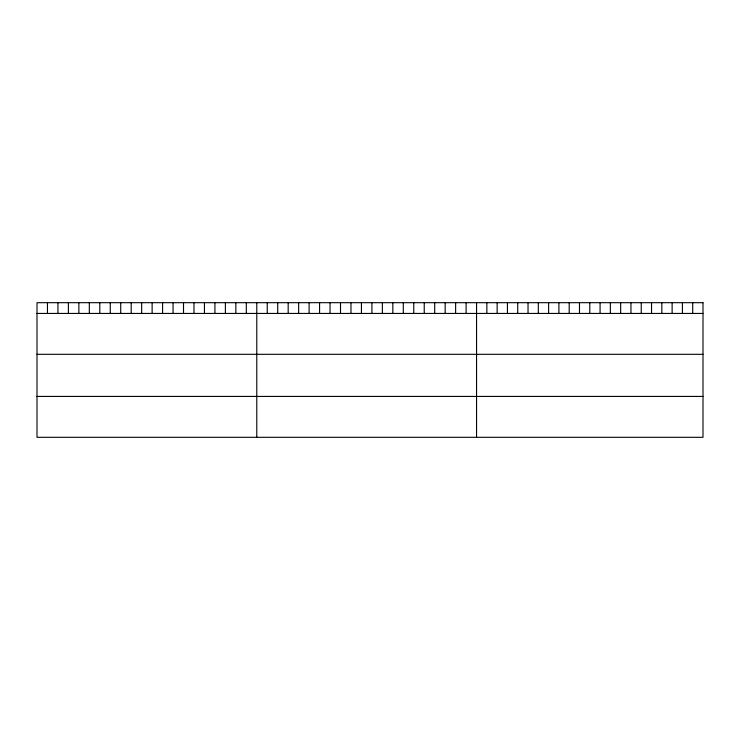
<?xml version="1.0" encoding="UTF-8"?>
<svg xmlns="http://www.w3.org/2000/svg" width="740" height="740" viewBox="0 0 740 740"><rect width="100%" height="100%" fill="white"/><g stroke="black" fill="none" stroke-linecap="round" stroke-linejoin="round"><path stroke-width="1.11" d="M37 313.436L703 313.436M37 354.312L703 354.312M37 396.427L703 396.427M692.705 302.688L692.705 313.436M682.419 302.688L682.419 313.436M672.124 302.688L672.124 313.436M661.828 302.688L661.828 313.436M651.533 302.688L651.533 313.436M641.247 302.688L641.247 313.436M630.952 302.688L630.952 313.436M620.657 302.688L620.657 313.436M610.361 302.688L610.361 313.436M600.075 302.688L600.075 313.436M589.78 302.688L589.78 313.436M579.485 302.688L579.485 313.436M569.199 302.688L569.199 313.436M558.904 302.688L558.904 313.436M548.608 302.688L548.608 313.436M538.313 302.688L538.313 313.436M528.027 302.688L528.027 313.436M517.732 302.688L517.732 313.436M507.437 302.688L507.437 313.436M497.141 302.688L497.141 313.436M486.855 302.688L486.855 313.436M476.56 302.688L476.56 437.312M466.098 302.688L466.098 313.436M455.627 302.688L455.627 313.436M445.166 302.688L445.166 313.436M434.695 302.688L434.695 313.436M424.233 302.688L424.233 313.436M413.762 302.688L413.762 313.436M403.3 302.688L403.3 313.436M392.838 302.688L392.838 313.436M382.367 302.688L382.367 313.436M371.906 302.688L371.906 313.436M361.435 302.688L361.435 313.436M350.973 302.688L350.973 313.436M340.502 302.688L340.502 313.436M330.04 302.688L330.04 313.436M319.578 302.688L319.578 313.436M309.107 302.688L309.107 313.436M298.646 302.688L298.646 313.436M288.175 302.688L288.175 313.436M277.713 302.688L277.713 313.436M267.242 302.688L267.242 313.436M256.78 302.688L256.78 437.312M246.318 302.688L246.318 313.436M235.847 302.688L235.847 313.436M225.386 302.688L225.386 313.436M214.915 302.688L214.915 313.436M204.453 302.688L204.453 313.436M193.982 302.688L193.982 313.436M183.52 302.688L183.52 313.436M173.058 302.688L173.058 313.436M162.587 302.688L162.587 313.436M152.126 302.688L152.126 313.436M141.654 302.688L141.654 313.436M131.193 302.688L131.193 313.436M120.722 302.688L120.722 313.436M110.26 302.688L110.26 313.436M99.798 302.688L99.798 313.436M89.327 302.688L89.327 313.436M78.866 302.688L78.866 313.436M68.395 302.688L68.395 313.436M57.933 302.688L57.933 313.436M47.462 302.688L47.462 313.436M703 302.688L37 302.688L37 437.312L703 437.312L703 302.688"/></g></svg>
